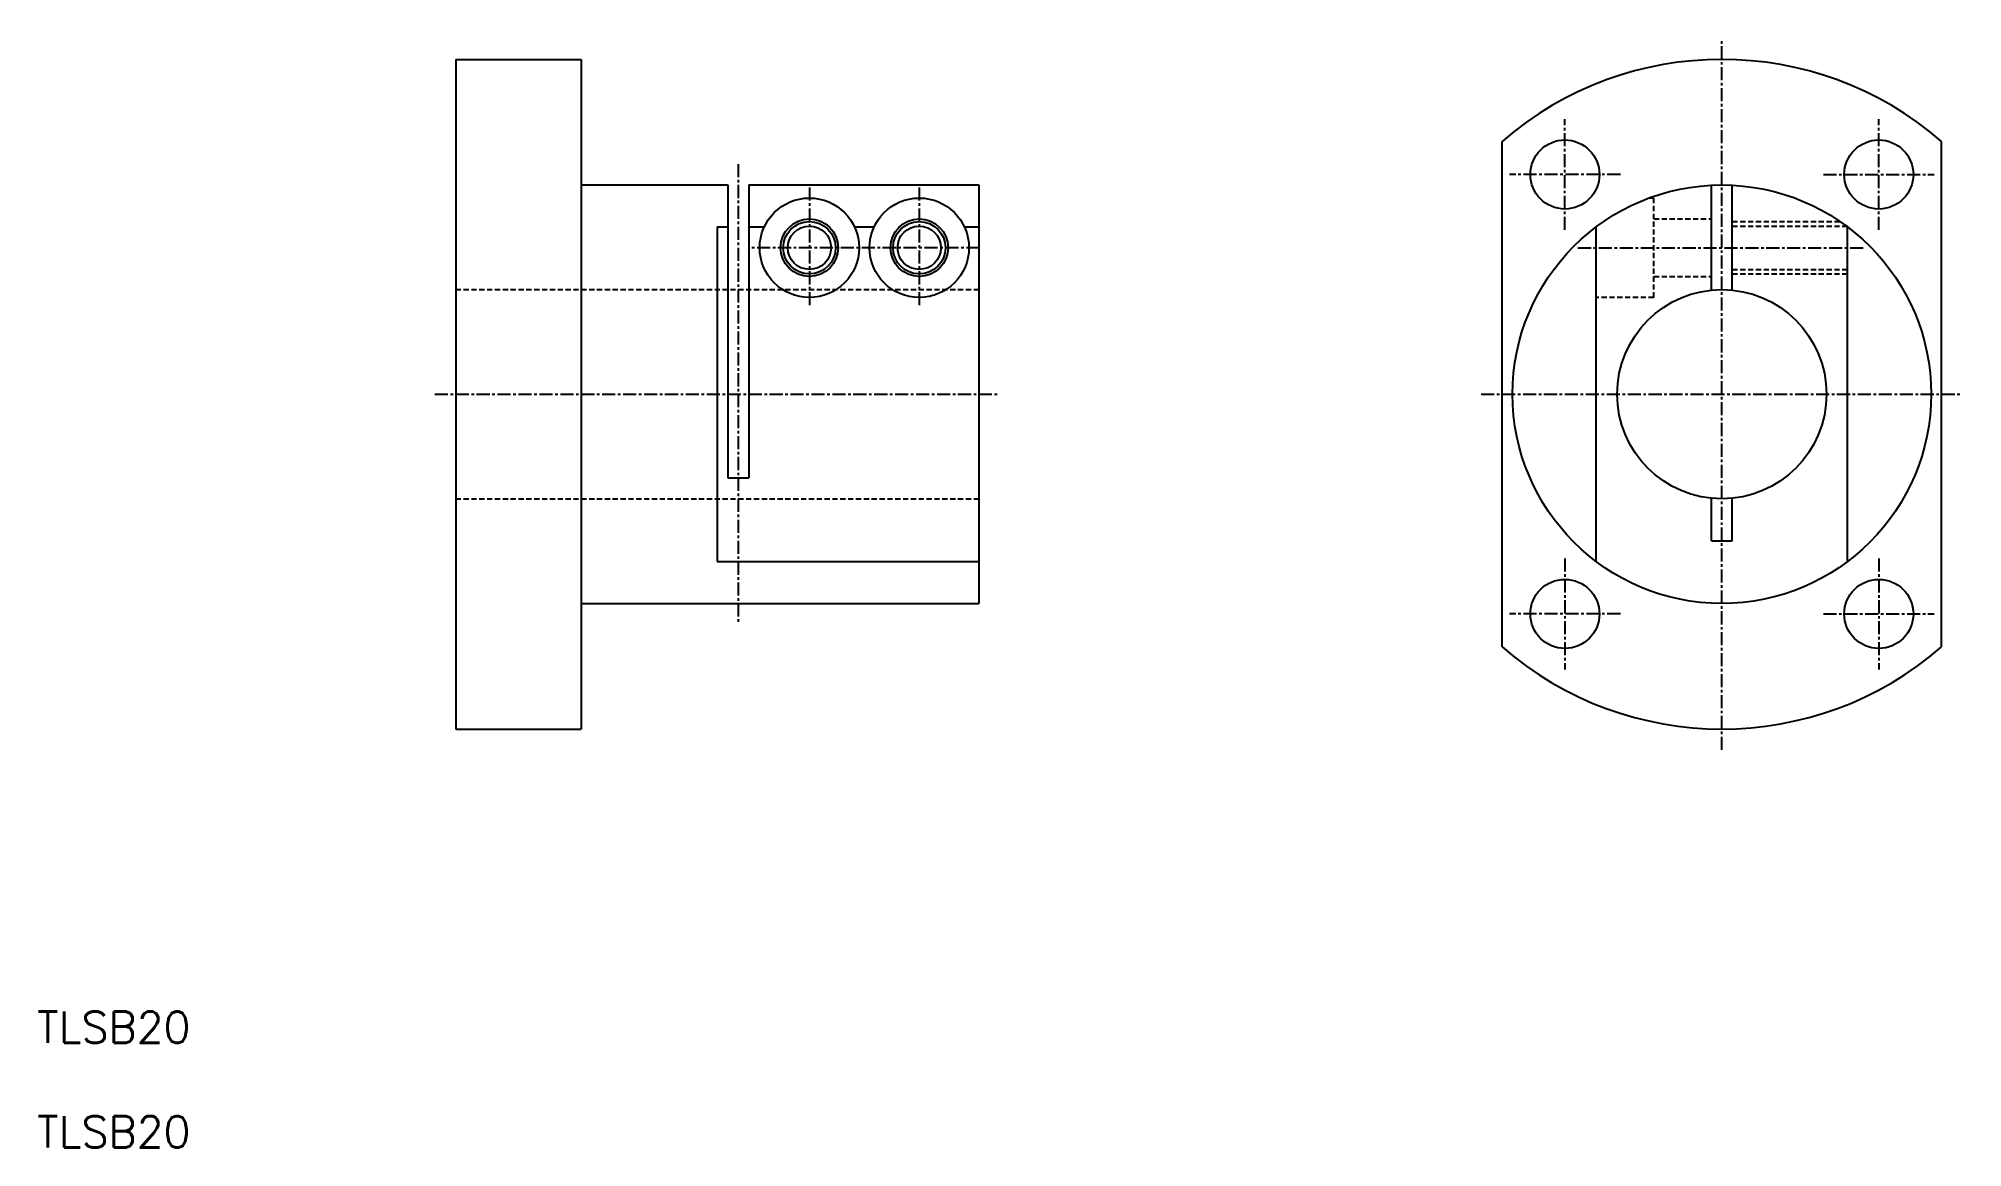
# Model space of a CAD drawing. Extents: x 10 to 194, y 10 to 116.
import ezdxf

# ---------------------------------------------------------------- set-up
doc = ezdxf.new("R2010")
doc.units = 0
doc.linetypes.add('CENTER', pattern=[2, 1.25, -0.25, 0.25, -0.25])
doc.linetypes.add('DASHED', pattern=[0.75, 0.5, -0.25])
doc.layers.get('0').update_dxf_attribs({"linetype": 'CONTINUOUS'})
doc.layers.add('CENTER', color=1, linetype='CENTER')
doc.styles.get("Standard").update_dxf_attribs({"font": 'txt.shx'})

msp = doc.modelspace()

# ---------------------------------------------------------------- linework, layer by layer
at = {"color": 7, "linetype": 'CONTINUOUS'}
for p, q in [((50, 114), (50, 50)), ((50, 114), (62, 114)), ((62, 114), (62, 50)), ((150, 57.85), (150, 106.15)), ((192, 57.85), (192, 106.15)), ((62, 102), (76, 102)), ((76, 102), (76, 74)), ((78, 102), (78, 74)), ((78, 102), (100, 102)), ((100, 102), (100, 62)), ((170, 91.95), (170, 101.97)), ((172, 91.95), (172, 101.97)), ((75, 98), (75, 66)), ((75, 98), (76, 98)), ((78, 98), (79.49, 98)), ((88.11, 98), (89.99, 98)), ((98.61, 98), (100, 98)), ((159, 66), (159, 98)), ((183, 66), (183, 98)), ((76, 74), (78, 74)), ((170, 68), (170, 72.05)), ((172, 68), (172, 72.05)), ((170, 68), (172, 68)), ((75, 66), (100, 66)), ((62, 62), (100, 62)), ((50, 50), (62, 50))]:
    msp.add_line(p, q, dxfattribs=at)
at = {"color": 3, "linetype": 'DASHED'}
for p, q in [((164.5, 100.75), (164.04, 100.75)), ((164.5, 91.25), (164.5, 100.75)), ((164.5, 98.75), (170, 98.75)), ((172, 98.5), (182.3, 98.5)), ((172, 98.07), (182.91, 98.07)), ((172, 93.93), (183, 93.93)), ((50, 92), (100, 92)), ((164.5, 93.25), (170, 93.25)), ((172, 93.5), (183, 93.5)), ((164.5, 91.25), (159, 91.25)), ((50, 72), (100, 72))]:
    msp.add_line(p, q, dxfattribs=at)
at = {"color": 7, "linetype": 'CONTINUOUS'}
for centre, radius in [((156, 103), 3.3), ((186, 103), 3.3), ((171, 82), 20), ((83.8, 96), 4.75), ((94.3, 96), 4.75), ((83.8, 96), 2.75), ((83.8, 96), 2.07), ((94.3, 96), 2.75), ((94.3, 96), 2.07), ((171, 82), 10), ((156, 61), 3.3), ((186, 61), 3.3)]:
    msp.add_circle(centre, radius, dxfattribs=at)
at = {"color": 3, "linetype": 'CONTINUOUS'}
for centre in [(83.8, 96), (94.3, 96)]:
    msp.add_circle(centre, 2.5, dxfattribs=at)
at = {"color": 7, "linetype": 'CONTINUOUS'}
for start, end in [(48.9855, 131.0145), (228.9855, 311.0145)]:
    msp.add_arc((171, 82), 32, start, end, dxfattribs=at)
at = {"layer": 'CENTER', "color": 1, "linetype": 'CENTER'}
for p, q in [((171, 48), (171, 116)), ((156, 97.7), (156, 108.3)), ((186, 97.7), (186, 108.3)), ((77, 104), (77, 60)), ((161.3, 103), (150.7, 103)), ((180.7, 103), (191.3, 103)), ((83.8, 101.75), (83.8, 90.25)), ((94.3, 101.75), (94.3, 90.25)), ((100.05, 96), (78.05, 96)), ((157.25, 96), (184.73, 96)), ((48, 82), (102, 82)), ((148, 82), (194, 82)), ((156, 66.3), (156, 55.7)), ((186, 66.3), (186, 55.7)), ((161.3, 61), (150.7, 61)), ((180.7, 61), (191.3, 61))]:
    msp.add_line(p, q, dxfattribs=at)

# ---------------------------------------------------------------- texts
at = {"color": 7, "linetype": 'CONTINUOUS'}
for p in [(10, 20), (10, 10)]:
    msp.add_text('TLSB20', height=3, dxfattribs=at).set_placement(p)

doc.saveas('drawing.dxf')
